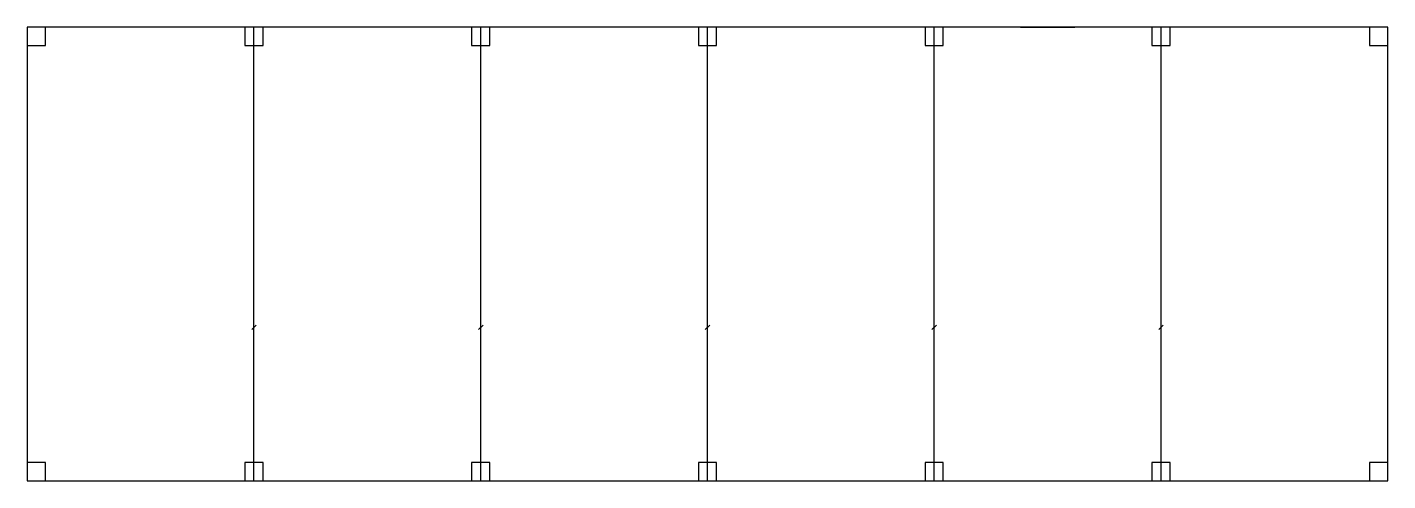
# Model space of a CAD drawing. Header units: metres. Extents: x 0 to 30000, y 0 to 10000.
import ezdxf

# ---------------------------------------------------------------- set-up
doc = ezdxf.new("R2010")
doc.units = ezdxf.units.M
for name, color, linetype in [('duvar', 1, 'Continuous'), ('k pencere', 4, 'Continuous'), ('kapı', 3, 'Continuous'), ('kolon', 2, 'Continuous')]:
    doc.layers.add(name, color=color, linetype=linetype)

msp = doc.modelspace()

# ---------------------------------------------------------------- linework, layer by layer
at = {"layer": 'duvar'}
for p, q in [((30000, 10000), (0, 10000)), ((0, 10000), (0, 0)), ((5000, 0), (5000, 10000)), ((10000, 0), (10000, 10000)), ((15000, 0), (15000, 10000)), ((20000, 0), (20000, 10000)), ((25000, 0), (25000, 10000)), ((30000, 0), (30000, 10000)), ((0, 0), (14998, 0)), ((15002, 0), (30000, 0))]:
    msp.add_line(p, q, dxfattribs=at)
at = {"layer": 'k pencere'}
for p, q in [((21900, 10000), (23100, 10000)), ((6900, 0), (8100, 0))]:
    msp.add_line(p, q, dxfattribs=at)
at = {"layer": 'kapı'}
for p, q in [((4950, 3333.333), (5050, 3433.333)), ((9950, 3333.333), (10050, 3433.333)), ((14950, 3333.333), (15050, 3433.333)), ((19950, 3333.333), (20050, 3433.333)), ((24950, 3333.333), (25050, 3433.333))]:
    msp.add_line(p, q, dxfattribs=at)
at = {"layer": 'kolon'}
for points in [[(0, 9600), (400, 9600), (400, 10000), (0, 10000), (0, 9600)], [(4800, 9600), (5200, 9600), (5200, 10000), (4800, 10000), (4800, 9600)], [(9800, 9600), (10200, 9600), (10200, 10000), (9800, 10000), (9800, 9600)], [(14800, 9600), (15200, 9600), (15200, 10000), (14800, 10000), (14800, 9600)], [(19800, 9600), (20200, 9600), (20200, 10000), (19800, 10000), (19800, 9600)], [(24800, 9600), (25200, 9600), (25200, 10000), (24800, 10000), (24800, 9600)], [(29600, 9600), (30000, 9600), (30000, 10000), (29600, 10000), (29600, 9600)], [(0, 0), (400, 0), (400, 400), (0, 400), (0, 0)], [(4800, 0), (5200, 0), (5200, 400), (4800, 400), (4800, 0)], [(9800, 0), (10200, 0), (10200, 400), (9800, 400), (9800, 0)], [(14800, 0), (15200, 0), (15200, 400), (14800, 400), (14800, 0)], [(19800, 0), (20200, 0), (20200, 400), (19800, 400), (19800, 0)], [(24800, 0), (25200, 0), (25200, 400), (24800, 400), (24800, 0)], [(29600, 0), (30000, 0), (30000, 400), (29600, 400), (29600, 0)]]:
    msp.add_lwpolyline(points, close=True, dxfattribs=at)

doc.saveas('drawing.dxf')
